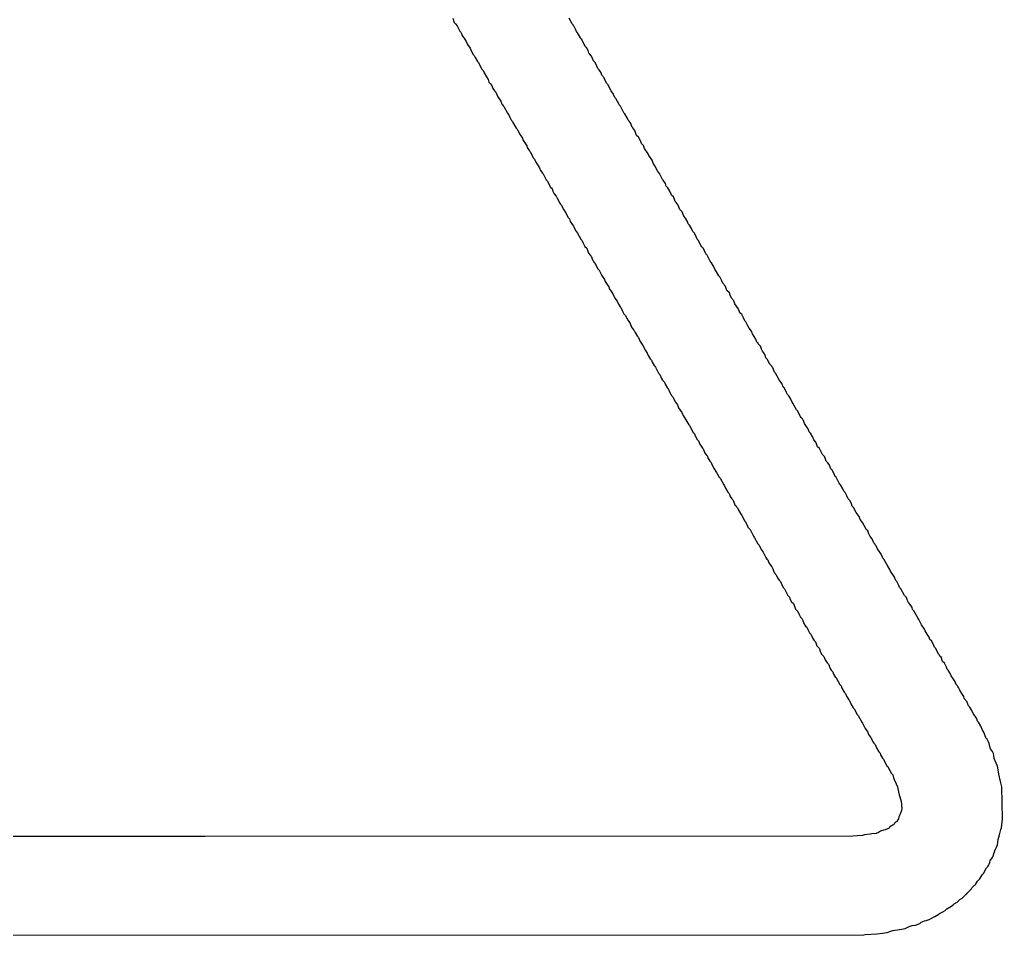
# Model space of a CAD drawing. Header units: inches. Extents: x 0 to 5379, y 0 to 5429.
# Drawn here: x 310.559 to 313.023, y 123.043 to 125.34 of the extents above; entities that cross this region are included whole.
import ezdxf

# ---------------------------------------------------------------- set-up
doc = ezdxf.new("R2010")
doc.units = ezdxf.units.IN
doc.layers.add('Bottom Overlay', color=54, linetype='Continuous')

msp = doc.modelspace()

# ---------------------------------------------------------------- linework, layer by layer
at = {"layer": 'Bottom Overlay'}
for p, q in [((311.6451, 125.3439), (311.649, 125.3332)), ((311.649, 125.3332), (311.6518, 125.3292)), ((311.6518, 125.3292), (311.6563, 125.3247)), ((311.9414, 125.336), (311.9369, 125.3439)), ((311.9437, 125.3304), (311.9414, 125.336)), ((311.9471, 125.327), (311.9437, 125.3304)), ((311.9482, 125.3247), (311.9471, 125.327)), ((311.6563, 125.3247), (311.6592, 125.3174)), ((311.6592, 125.3174), (311.6631, 125.3112)), ((311.6631, 125.3112), (311.6654, 125.3089)), ((311.6654, 125.3089), (311.6665, 125.3067)), ((311.6665, 125.3067), (311.6699, 125.2988)), ((311.9499, 125.323), (311.9482, 125.3247)), ((311.9527, 125.3157), (311.9499, 125.323)), ((311.955, 125.3101), (311.9527, 125.3157)), ((311.9583, 125.3067), (311.955, 125.3101)), ((311.9651, 125.2943), (311.9583, 125.3067)), ((311.6699, 125.2988), (311.6733, 125.2932)), ((311.6733, 125.2932), (311.6789, 125.2853)), ((311.6789, 125.2853), (311.6817, 125.278)), ((311.6817, 125.278), (311.689, 125.2684)), ((311.9662, 125.292), (311.9651, 125.2943)), ((311.9685, 125.2898), (311.9662, 125.292)), ((311.9775, 125.2729), (311.9685, 125.2898)), ((311.689, 125.2684), (311.6902, 125.2639)), ((311.6902, 125.2639), (311.6958, 125.2537)), ((311.6958, 125.2537), (311.6992, 125.2503)), ((311.9786, 125.2706), (311.9775, 125.2729)), ((311.9803, 125.2701), (311.9786, 125.2706)), ((311.9848, 125.2622), (311.9803, 125.2701)), ((311.9865, 125.256), (311.9848, 125.2622)), ((311.9882, 125.2543), (311.9865, 125.256)), ((311.9933, 125.2481), (311.9882, 125.2543)), ((311.6992, 125.2503), (311.7014, 125.2447)), ((311.7014, 125.2447), (311.7071, 125.2346)), ((311.7071, 125.2346), (311.7093, 125.2323)), ((311.7093, 125.2323), (311.7104, 125.2301)), ((311.7104, 125.2301), (311.7183, 125.2154)), ((311.9978, 125.2368), (311.9933, 125.2481)), ((312.0012, 125.2334), (311.9978, 125.2368)), ((312.0057, 125.2256), (312.0012, 125.2334)), ((311.7183, 125.2154), (311.7217, 125.212)), ((311.7217, 125.212), (311.724, 125.2064)), ((311.724, 125.2064), (311.7296, 125.1963)), ((312.0091, 125.2177), (312.0057, 125.2256)), ((312.0124, 125.2143), (312.0091, 125.2177)), ((312.0169, 125.2064), (312.0124, 125.2143)), ((312.0192, 125.2008), (312.0169, 125.2064)), ((311.7296, 125.1963), (311.7341, 125.1895)), ((311.7341, 125.1895), (311.7358, 125.1833)), ((311.7358, 125.1833), (311.7386, 125.1794)), ((311.7386, 125.1794), (311.7431, 125.1748)), ((312.0214, 125.1985), (312.0192, 125.2008)), ((312.0226, 125.1963), (312.0214, 125.1985)), ((312.0248, 125.194), (312.0226, 125.1963)), ((312.026, 125.1918), (312.0248, 125.194)), ((312.0305, 125.1805), (312.026, 125.1918)), ((312.0344, 125.1765), (312.0305, 125.1805)), ((311.7431, 125.1748), (311.7459, 125.1675)), ((311.7459, 125.1675), (311.7499, 125.1613)), ((311.7499, 125.1613), (311.7533, 125.1579)), ((311.7533, 125.1579), (311.7578, 125.1467)), ((312.0423, 125.1608), (312.0344, 125.1765)), ((312.0474, 125.1546), (312.0423, 125.1608)), ((312.0485, 125.1523), (312.0474, 125.1546)), ((311.7578, 125.1467), (311.7657, 125.1354)), ((311.7657, 125.1354), (311.7685, 125.1281)), ((312.0519, 125.1444), (312.0485, 125.1523)), ((312.0541, 125.1422), (312.0519, 125.1444)), ((312.062, 125.1275), (312.0541, 125.1422)), ((311.7685, 125.1281), (311.7702, 125.1264)), ((311.7702, 125.1264), (311.7713, 125.1241)), ((311.7713, 125.1241), (311.7735, 125.1219)), ((311.7735, 125.1219), (311.7826, 125.105)), ((311.7826, 125.105), (311.7859, 125.1016)), ((312.0631, 125.1253), (312.062, 125.1275)), ((312.0654, 125.123), (312.0631, 125.1253)), ((312.0744, 125.1061), (312.0654, 125.123)), ((312.0767, 125.1039), (312.0744, 125.1061)), ((311.7859, 125.1016), (311.7899, 125.0909)), ((311.7899, 125.0909), (311.7916, 125.0892)), ((311.7916, 125.0892), (311.7927, 125.087)), ((311.7927, 125.087), (311.795, 125.0847)), ((311.795, 125.0847), (311.7961, 125.0824)), ((311.7961, 125.0824), (311.804, 125.0678)), ((312.0823, 125.0937), (312.0767, 125.1039)), ((312.0846, 125.0881), (312.0823, 125.0937)), ((312.0879, 125.0847), (312.0846, 125.0881)), ((312.0891, 125.0824), (312.0879, 125.0847)), ((312.0907, 125.0808), (312.0891, 125.0824)), ((312.0947, 125.0701), (312.0907, 125.0808)), ((311.804, 125.0678), (311.8062, 125.0655)), ((311.8062, 125.0655), (311.8073, 125.0633)), ((311.8073, 125.0633), (311.8141, 125.0509)), ((312.0964, 125.0684), (312.0947, 125.0701)), ((312.1015, 125.0622), (312.0964, 125.0684)), ((312.106, 125.0498), (312.1015, 125.0622)), ((311.8141, 125.0509), (311.8197, 125.043)), ((311.8197, 125.043), (311.8209, 125.0385)), ((311.8209, 125.0385), (311.831, 125.0238)), ((312.1105, 125.0453), (312.106, 125.0498)), ((312.1138, 125.0396), (312.1105, 125.0453)), ((312.1172, 125.0317), (312.1138, 125.0396)), ((312.1184, 125.0295), (312.1172, 125.0317)), ((311.831, 125.0238), (311.8321, 125.0193)), ((311.8321, 125.0193), (311.8366, 125.0115)), ((311.8366, 125.0115), (311.8389, 125.0092)), ((311.8389, 125.0092), (311.84, 125.0069)), ((311.84, 125.0069), (311.8479, 124.9923)), ((312.1234, 125.0244), (312.1184, 125.0295)), ((312.1262, 125.0171), (312.1234, 125.0244)), ((312.1353, 125.0036), (312.1262, 125.0171)), ((311.8479, 124.9923), (311.8502, 124.99)), ((311.8502, 124.99), (311.8535, 124.9822)), ((311.8535, 124.9822), (311.8547, 124.9799)), ((312.1364, 124.9991), (312.1353, 125.0036)), ((312.1448, 124.9872), (312.1364, 124.9991)), ((312.1477, 124.9799), (312.1448, 124.9872)), ((311.8547, 124.9799), (311.8626, 124.9686)), ((311.8626, 124.9686), (311.8654, 124.9613)), ((311.8654, 124.9613), (311.8682, 124.9574)), ((311.8682, 124.9574), (311.8705, 124.9551)), ((312.1522, 124.9731), (312.1477, 124.9799)), ((312.1589, 124.9607), (312.1522, 124.9731)), ((312.1634, 124.954), (312.1589, 124.9607)), ((311.8705, 124.9551), (311.8716, 124.9529)), ((311.8716, 124.9529), (311.8795, 124.9382)), ((311.8795, 124.9382), (311.8828, 124.9348)), ((311.8828, 124.9348), (311.8874, 124.9236)), ((312.1713, 124.9393), (312.1634, 124.954)), ((312.173, 124.9376), (312.1713, 124.9393)), ((312.1786, 124.9286), (312.173, 124.9376)), ((311.8874, 124.9236), (311.8913, 124.9185)), ((311.8913, 124.9185), (311.893, 124.9179)), ((311.893, 124.9179), (311.8941, 124.9157)), ((311.8941, 124.9157), (311.8964, 124.91)), ((311.8964, 124.91), (311.8992, 124.9027)), ((312.1803, 124.9224), (312.1786, 124.9286)), ((312.1848, 124.9179), (312.1803, 124.9224)), ((312.1893, 124.91), (312.1848, 124.9179)), ((312.1927, 124.9022), (312.1893, 124.91)), ((311.8992, 124.9027), (311.9043, 124.8976)), ((311.9043, 124.8976), (311.9065, 124.892)), ((311.9065, 124.892), (311.9133, 124.8796)), ((312.1939, 124.8999), (312.1927, 124.9022)), ((312.1984, 124.8954), (312.1939, 124.8999)), ((312.2001, 124.8914), (312.1984, 124.8954)), ((312.2029, 124.8841), (312.2001, 124.8914)), ((312.2057, 124.8813), (312.2029, 124.8841)), ((311.9133, 124.8796), (311.9155, 124.8774)), ((311.9155, 124.8774), (311.9167, 124.8751)), ((311.9167, 124.8751), (311.9234, 124.8627)), ((311.9234, 124.8627), (311.9279, 124.856)), ((312.2102, 124.8745), (312.2057, 124.8813)), ((312.2141, 124.8638), (312.2102, 124.8745)), ((312.2203, 124.8576), (312.2141, 124.8638)), ((311.9279, 124.856), (311.9347, 124.8436)), ((311.9347, 124.8436), (311.9381, 124.8402)), ((311.9381, 124.8402), (311.9398, 124.834)), ((311.9398, 124.834), (311.9454, 124.825)), ((312.2243, 124.8469), (312.2203, 124.8576)), ((312.2288, 124.8424), (312.2243, 124.8469)), ((312.2344, 124.8323), (312.2288, 124.8424)), ((311.9454, 124.825), (311.9482, 124.8221)), ((311.9482, 124.8221), (311.9527, 124.8109)), ((311.9527, 124.8109), (311.9578, 124.8047)), ((312.2356, 124.8278), (312.2344, 124.8323)), ((312.2389, 124.8244), (312.2356, 124.8278)), ((312.2434, 124.8165), (312.2389, 124.8244)), ((312.2468, 124.8086), (312.2434, 124.8165)), ((312.2502, 124.8052), (312.2468, 124.8086)), ((311.9578, 124.8047), (311.9662, 124.7895)), ((311.9662, 124.7895), (311.9685, 124.7872)), ((311.9685, 124.7872), (311.9719, 124.7793)), ((312.2547, 124.7974), (312.2502, 124.8052)), ((312.2581, 124.7895), (312.2547, 124.7974)), ((312.2603, 124.7872), (312.2581, 124.7895)), ((312.2682, 124.7726), (312.2603, 124.7872)), ((311.9719, 124.7793), (311.9764, 124.7714)), ((311.9764, 124.7714), (311.9809, 124.7669)), ((311.9809, 124.7669), (311.9854, 124.7545)), ((312.2694, 124.7703), (312.2682, 124.7726)), ((312.2739, 124.7658), (312.2694, 124.7703)), ((312.2761, 124.7602), (312.2739, 124.7658)), ((312.2795, 124.7523), (312.2761, 124.7602)), ((311.9854, 124.7545), (311.9905, 124.7483)), ((311.9905, 124.7483), (311.9921, 124.7466)), ((311.9921, 124.7466), (311.9961, 124.7359)), ((311.9961, 124.7359), (311.9978, 124.7343)), ((312.2829, 124.7489), (312.2795, 124.7523)), ((312.2908, 124.7343), (312.2829, 124.7489)), ((311.9978, 124.7343), (311.9989, 124.732)), ((311.9989, 124.732), (312.0012, 124.7297)), ((312.0012, 124.7297), (312.0023, 124.7275)), ((312.0023, 124.7275), (312.0091, 124.7151)), ((312.0091, 124.7151), (312.0124, 124.7117)), ((312.0124, 124.7117), (312.0169, 124.7016)), ((312.2919, 124.732), (312.2908, 124.7343)), ((312.2941, 124.7297), (312.2919, 124.732)), ((312.2987, 124.7219), (312.2941, 124.7297)), ((312.302, 124.714), (312.2987, 124.7219)), ((312.3043, 124.7117), (312.302, 124.714)), ((312.3122, 124.6971), (312.3043, 124.7117)), ((312.0169, 124.7016), (312.0181, 124.6993)), ((312.0181, 124.6993), (312.026, 124.688)), ((312.026, 124.688), (312.0271, 124.6835)), ((312.3144, 124.6948), (312.3122, 124.6971)), ((312.3189, 124.6869), (312.3144, 124.6948)), ((312.3223, 124.679), (312.3189, 124.6869)), ((312.0271, 124.6835), (312.0327, 124.6757)), ((312.0327, 124.6757), (312.0361, 124.67)), ((312.0361, 124.67), (312.0384, 124.6644)), ((312.0384, 124.6644), (312.0395, 124.6621)), ((312.0395, 124.6621), (312.0462, 124.652)), ((312.3246, 124.6768), (312.3223, 124.679)), ((312.3257, 124.6745), (312.3246, 124.6768)), ((312.328, 124.6723), (312.3257, 124.6745)), ((312.3296, 124.6683), (312.328, 124.6723)), ((312.3325, 124.661), (312.3296, 124.6683)), ((312.3387, 124.6548), (312.3325, 124.661)), ((312.0462, 124.652), (312.0519, 124.6418)), ((312.0519, 124.6418), (312.0575, 124.634)), ((312.3409, 124.6492), (312.3387, 124.6548)), ((312.3437, 124.6418), (312.3409, 124.6492)), ((312.3471, 124.6385), (312.3437, 124.6418)), ((312.3482, 124.6362), (312.3471, 124.6385)), ((312.3499, 124.6345), (312.3482, 124.6362)), ((312.0575, 124.634), (312.0603, 124.6266)), ((312.0603, 124.6266), (312.0648, 124.6199)), ((312.0648, 124.6199), (312.0665, 124.6182)), ((312.0665, 124.6182), (312.0699, 124.6103)), ((312.3527, 124.6272), (312.3499, 124.6345)), ((312.3606, 124.6159), (312.3527, 124.6272)), ((312.3623, 124.612), (312.3606, 124.6159)), ((312.3651, 124.6047), (312.3623, 124.612)), ((312.0699, 124.6103), (312.0744, 124.6024)), ((312.0744, 124.6024), (312.0778, 124.599)), ((312.0778, 124.599), (312.0812, 124.5911)), ((312.0812, 124.5911), (312.0846, 124.5855)), ((312.3696, 124.6002), (312.3651, 124.6047)), ((312.3742, 124.5923), (312.3696, 124.6002)), ((312.3775, 124.5844), (312.3742, 124.5923)), ((312.0846, 124.5855), (312.0902, 124.5776)), ((312.0902, 124.5776), (312.0936, 124.5686)), ((312.0936, 124.5686), (312.0986, 124.5624)), ((312.0986, 124.5624), (312.1003, 124.5607)), ((312.3798, 124.5821), (312.3775, 124.5844)), ((312.3854, 124.572), (312.3798, 124.5821)), ((312.3882, 124.5658), (312.3854, 124.572)), ((312.3939, 124.559), (312.3882, 124.5658)), ((312.1003, 124.5607), (312.1026, 124.5551)), ((312.1026, 124.5551), (312.1082, 124.5449)), ((312.1082, 124.5449), (312.1105, 124.5427)), ((312.1105, 124.5427), (312.1138, 124.5348)), ((312.3967, 124.5517), (312.3939, 124.559)), ((312.4012, 124.5449), (312.3967, 124.5517)), ((312.4051, 124.5387), (312.4012, 124.5449)), ((312.408, 124.5314), (312.4051, 124.5387)), ((312.1138, 124.5348), (312.115, 124.5325)), ((312.115, 124.5325), (312.1217, 124.5224)), ((312.1217, 124.5224), (312.1285, 124.51)), ((312.4102, 124.5292), (312.408, 124.5314)), ((312.4113, 124.5269), (312.4102, 124.5292)), ((312.4136, 124.5247), (312.4113, 124.5269)), ((312.4164, 124.5207), (312.4136, 124.5247)), ((312.4192, 124.5134), (312.4164, 124.5207)), ((312.422, 124.5083), (312.4192, 124.5134)), ((312.1285, 124.51), (312.133, 124.5032)), ((312.133, 124.5032), (312.1353, 124.4976)), ((312.1353, 124.4976), (312.1398, 124.4897)), ((312.1398, 124.4897), (312.1431, 124.4863)), ((312.4271, 124.5021), (312.422, 124.5083)), ((312.4282, 124.4976), (312.4271, 124.5021)), ((312.4305, 124.492), (312.4282, 124.4976)), ((312.4339, 124.4886), (312.4305, 124.492)), ((312.4406, 124.4762), (312.4339, 124.4886)), ((312.1431, 124.4863), (312.1454, 124.4807)), ((312.1454, 124.4807), (312.1499, 124.4728)), ((312.1499, 124.4728), (312.1522, 124.4706)), ((312.1522, 124.4706), (312.1533, 124.4683)), ((312.1533, 124.4683), (312.1612, 124.4537)), ((312.4418, 124.4739), (312.4406, 124.4762)), ((312.4451, 124.4706), (312.4418, 124.4739)), ((312.4463, 124.4683), (312.4451, 124.4706)), ((312.448, 124.4666), (312.4463, 124.4683)), ((312.4519, 124.4559), (312.448, 124.4666)), ((312.1612, 124.4537), (312.1646, 124.4503)), ((312.1646, 124.4503), (312.1685, 124.4396)), ((312.1685, 124.4396), (312.1713, 124.4356)), ((312.4542, 124.4537), (312.4519, 124.4559)), ((312.4637, 124.4362), (312.4542, 124.4537)), ((312.1713, 124.4356), (312.1758, 124.4311)), ((312.1758, 124.4311), (312.1781, 124.4255)), ((312.1781, 124.4255), (312.1837, 124.4154)), ((312.1837, 124.4154), (312.186, 124.4131)), ((312.4688, 124.43), (312.4637, 124.4362)), ((312.4699, 124.4277), (312.4688, 124.43)), ((312.4744, 124.4176), (312.4699, 124.4277)), ((312.4767, 124.4154), (312.4744, 124.4176)), ((312.4823, 124.4052), (312.4767, 124.4154)), ((312.186, 124.4131), (312.1871, 124.4108)), ((312.1871, 124.4108), (312.1894, 124.4052)), ((312.1894, 124.4052), (312.1939, 124.3973)), ((312.1939, 124.3973), (312.1961, 124.3951)), ((312.1961, 124.3951), (312.1972, 124.3928)), ((312.1972, 124.3928), (312.204, 124.3804)), ((312.4846, 124.3996), (312.4823, 124.4052)), ((312.488, 124.3962), (312.4846, 124.3996)), ((312.4925, 124.3883), (312.488, 124.3962)), ((312.204, 124.3804), (312.2085, 124.3737)), ((312.2085, 124.3737), (312.2113, 124.3663)), ((312.2113, 124.3663), (312.2198, 124.3545)), ((312.4959, 124.3804), (312.4925, 124.3883)), ((312.4981, 124.3782), (312.4959, 124.3804)), ((312.5071, 124.3613), (312.4981, 124.3782)), ((312.2198, 124.3545), (312.2226, 124.3472)), ((312.2226, 124.3472), (312.2254, 124.3432)), ((312.2254, 124.3432), (312.2299, 124.3365)), ((312.5094, 124.359), (312.5071, 124.3613)), ((312.5173, 124.3444), (312.5094, 124.359)), ((312.5184, 124.3421), (312.5173, 124.3444)), ((312.5218, 124.3387), (312.5184, 124.3421)), ((312.2299, 124.3365), (312.2367, 124.3241)), ((312.2367, 124.3241), (312.2389, 124.3218)), ((312.2389, 124.3218), (312.2479, 124.3049)), ((312.5229, 124.3365), (312.5218, 124.3387)), ((312.5246, 124.3348), (312.5229, 124.3365)), ((312.5274, 124.3275), (312.5246, 124.3348)), ((312.5342, 124.3173), (312.5274, 124.3275)), ((312.5359, 124.3134), (312.5342, 124.3173)), ((312.2479, 124.3049), (312.2502, 124.3027)), ((312.2502, 124.3027), (312.2536, 124.2948)), ((312.2536, 124.2948), (312.2581, 124.2869)), ((312.5387, 124.306), (312.5359, 124.3134)), ((312.5421, 124.3027), (312.5387, 124.306)), ((312.5477, 124.2925), (312.5421, 124.3027)), ((312.5505, 124.2863), (312.5477, 124.2925)), ((312.2581, 124.2869), (312.2615, 124.2835)), ((312.2615, 124.2835), (312.2648, 124.2756)), ((312.2648, 124.2756), (312.2694, 124.2677)), ((312.2694, 124.2677), (312.2716, 124.2655)), ((312.5556, 124.2801), (312.5505, 124.2863)), ((312.5573, 124.2762), (312.5556, 124.2801)), ((312.5601, 124.2689), (312.5573, 124.2762)), ((312.5646, 124.2644), (312.5601, 124.2689)), ((312.2716, 124.2655), (312.2727, 124.2632)), ((312.2727, 124.2632), (312.2761, 124.2553)), ((312.2761, 124.2553), (312.2772, 124.2531)), ((312.2772, 124.2531), (312.2823, 124.2469)), ((312.2823, 124.2469), (312.284, 124.2452)), ((312.284, 124.2452), (312.2851, 124.2407)), ((312.5725, 124.2497), (312.5646, 124.2644)), ((312.5736, 124.2475), (312.5725, 124.2497)), ((312.577, 124.2441), (312.5736, 124.2475)), ((312.5787, 124.2401), (312.577, 124.2441)), ((312.2851, 124.2407), (312.2896, 124.2328)), ((312.2896, 124.2328), (312.293, 124.2294)), ((312.293, 124.2294), (312.2941, 124.2272)), ((312.2941, 124.2272), (312.2987, 124.2159)), ((312.5815, 124.2328), (312.5787, 124.2401)), ((312.586, 124.2283), (312.5815, 124.2328)), ((312.5888, 124.2244), (312.586, 124.2283)), ((312.5928, 124.2136), (312.5888, 124.2244)), ((312.2987, 124.2159), (312.3065, 124.2046)), ((312.3065, 124.2046), (312.3133, 124.1922)), ((312.5961, 124.2103), (312.5928, 124.2136)), ((312.6006, 124.2024), (312.5961, 124.2103)), ((312.604, 124.1945), (312.6006, 124.2024)), ((312.6063, 124.1922), (312.604, 124.1945)), ((312.3133, 124.1922), (312.3156, 124.19)), ((312.3156, 124.19), (312.3246, 124.1731)), ((312.3246, 124.1731), (312.3268, 124.1708)), ((312.3268, 124.1708), (312.3291, 124.1652)), ((312.6142, 124.1776), (312.6063, 124.1922)), ((312.6153, 124.1753), (312.6142, 124.1776)), ((312.6176, 124.1731), (312.6153, 124.1753)), ((312.6232, 124.1629), (312.6176, 124.1731)), ((312.3291, 124.1652), (312.3347, 124.1551)), ((312.3347, 124.1551), (312.3381, 124.1517)), ((312.3381, 124.1517), (312.3409, 124.1443)), ((312.3409, 124.1443), (312.3449, 124.1381)), ((312.6254, 124.1573), (312.6232, 124.1629)), ((312.6288, 124.1539), (312.6254, 124.1573)), ((312.6333, 124.146), (312.6288, 124.1539)), ((312.6367, 124.1381), (312.6333, 124.146)), ((312.3449, 124.1381), (312.3471, 124.1359)), ((312.3471, 124.1359), (312.3482, 124.1336)), ((312.3482, 124.1336), (312.3516, 124.1258)), ((312.3516, 124.1258), (312.3527, 124.1235)), ((312.3527, 124.1235), (312.355, 124.1212)), ((312.355, 124.1212), (312.3561, 124.119)), ((312.3561, 124.119), (312.3595, 124.1156)), ((312.6418, 124.1331), (312.6367, 124.1381)), ((312.6446, 124.1258), (312.6418, 124.1331)), ((312.6468, 124.1201), (312.6446, 124.1258)), ((312.6502, 124.1167), (312.6468, 124.1201)), ((312.3595, 124.1156), (312.3606, 124.1111)), ((312.3606, 124.1111), (312.3663, 124.101)), ((312.3663, 124.101), (312.3685, 124.0987)), ((312.3685, 124.0987), (312.3696, 124.0965)), ((312.3696, 124.0965), (312.3775, 124.0818)), ((312.657, 124.1043), (312.6502, 124.1167)), ((312.6615, 124.0976), (312.657, 124.1043)), ((312.6643, 124.0936), (312.6615, 124.0976)), ((312.3775, 124.0818), (312.3798, 124.0796)), ((312.3798, 124.0796), (312.3809, 124.0773)), ((312.3809, 124.0773), (312.3843, 124.0694)), ((312.3843, 124.0694), (312.3854, 124.0672)), ((312.6671, 124.0863), (312.6643, 124.0936)), ((312.6728, 124.0784), (312.6671, 124.0863)), ((312.6807, 124.0638), (312.6728, 124.0784)), ((312.3854, 124.0672), (312.3905, 124.061)), ((312.3905, 124.061), (312.3989, 124.0446)), ((312.6818, 124.0615), (312.6807, 124.0638)), ((312.6857, 124.0576), (312.6818, 124.0615)), ((312.6885, 124.0503), (312.6857, 124.0576)), ((312.6914, 124.0441), (312.6885, 124.0503)), ((312.3989, 124.0446), (312.4012, 124.0424)), ((312.4012, 124.0424), (312.4102, 124.0255)), ((312.4102, 124.0255), (312.4136, 124.0221)), ((312.4136, 124.0221), (312.4181, 124.0108)), ((312.6964, 124.0379), (312.6914, 124.0441)), ((312.6976, 124.0356), (312.6964, 124.0379)), ((312.7009, 124.0277), (312.6976, 124.0356)), ((312.7032, 124.0255), (312.7009, 124.0277)), ((312.7043, 124.0232), (312.7032, 124.0255)), ((312.7071, 124.0204), (312.7043, 124.0232)), ((312.71, 124.0131), (312.7071, 124.0204)), ((312.4181, 124.0108), (312.4232, 124.0046)), ((312.4232, 124.0046), (312.4299, 123.9911)), ((312.7178, 124.0018), (312.71, 124.0131)), ((312.719, 123.9995), (312.7178, 124.0018)), ((312.7223, 123.9917), (312.719, 123.9995)), ((312.4299, 123.9911), (312.4328, 123.9871)), ((312.4328, 123.9871), (312.435, 123.9849)), ((312.435, 123.9849), (312.4378, 123.9776)), ((312.4378, 123.9776), (312.4418, 123.9714)), ((312.4418, 123.9714), (312.4451, 123.968)), ((312.7235, 123.9894), (312.7223, 123.9917)), ((312.7257, 123.9871), (312.7235, 123.9894)), ((312.7325, 123.9748), (312.7257, 123.9871)), ((312.7359, 123.9691), (312.7325, 123.9748)), ((312.4451, 123.968), (312.4474, 123.9624)), ((312.4474, 123.9624), (312.4502, 123.955)), ((312.4502, 123.955), (312.4519, 123.9533)), ((312.4519, 123.9533), (312.453, 123.9511)), ((312.453, 123.9511), (312.4564, 123.9477)), ((312.4564, 123.9477), (312.4598, 123.9398)), ((312.7415, 123.9612), (312.7359, 123.9691)), ((312.7426, 123.9567), (312.7415, 123.9612)), ((312.7505, 123.9455), (312.7426, 123.9567)), ((312.4598, 123.9398), (312.4632, 123.9342)), ((312.4632, 123.9342), (312.4666, 123.9308)), ((312.4666, 123.9308), (312.4699, 123.9229)), ((312.4699, 123.9229), (312.4744, 123.915)), ((312.7516, 123.9432), (312.7505, 123.9455)), ((312.7562, 123.9331), (312.7516, 123.9432)), ((312.7584, 123.9308), (312.7562, 123.9331)), ((312.764, 123.9207), (312.7584, 123.9308)), ((312.4744, 123.915), (312.4767, 123.9128)), ((312.4767, 123.9128), (312.4778, 123.9105)), ((312.4778, 123.9105), (312.4857, 123.8959)), ((312.7663, 123.915), (312.764, 123.9207)), ((312.7685, 123.9128), (312.7663, 123.915)), ((312.7776, 123.8959), (312.7685, 123.9128)), ((312.4857, 123.8959), (312.488, 123.8936)), ((312.488, 123.8936), (312.4891, 123.8914)), ((312.4891, 123.8914), (312.4913, 123.8857)), ((312.4913, 123.8857), (312.4947, 123.8801)), ((312.4947, 123.8801), (312.4992, 123.8756)), ((312.4992, 123.8756), (312.5043, 123.8615)), ((312.7826, 123.8908), (312.7776, 123.8959)), ((312.7855, 123.8835), (312.7826, 123.8908)), ((312.7877, 123.8778), (312.7855, 123.8835)), ((312.7922, 123.8733), (312.7877, 123.8778)), ((312.7967, 123.8654), (312.7922, 123.8733)), ((312.5043, 123.8615), (312.5105, 123.8553)), ((312.5105, 123.8553), (312.5128, 123.8497)), ((312.5128, 123.8497), (312.5173, 123.8418)), ((312.7978, 123.8609), (312.7967, 123.8654)), ((312.8012, 123.8576), (312.7978, 123.8609)), ((312.808, 123.8452), (312.8012, 123.8576)), ((312.5173, 123.8418), (312.5206, 123.8384)), ((312.5206, 123.8384), (312.5229, 123.8328)), ((312.5229, 123.8328), (312.5257, 123.8254)), ((312.5257, 123.8254), (312.5297, 123.8192)), ((312.8114, 123.8395), (312.808, 123.8452)), ((312.8142, 123.8356), (312.8114, 123.8395)), ((312.8209, 123.8221), (312.8142, 123.8356)), ((312.5297, 123.8192), (312.533, 123.8159)), ((312.533, 123.8159), (312.5353, 123.8102)), ((312.5353, 123.8102), (312.5398, 123.8023)), ((312.5398, 123.8023), (312.5432, 123.799)), ((312.5432, 123.799), (312.5477, 123.7877)), ((312.8283, 123.8114), (312.8209, 123.8221)), ((312.8294, 123.8069), (312.8283, 123.8114)), ((312.835, 123.799), (312.8294, 123.8069)), ((312.8395, 123.7911), (312.835, 123.799)), ((312.5477, 123.7877), (312.5499, 123.7854)), ((312.5499, 123.7854), (312.5511, 123.7832)), ((312.5511, 123.7832), (312.5544, 123.7798)), ((312.5544, 123.7798), (312.5584, 123.7691)), ((312.8418, 123.7854), (312.8395, 123.7911)), ((312.8452, 123.7821), (312.8418, 123.7854)), ((312.8497, 123.7742), (312.8452, 123.7821)), ((312.8531, 123.7663), (312.8497, 123.7742)), ((312.5584, 123.7691), (312.5635, 123.764)), ((312.5635, 123.764), (312.5646, 123.7618)), ((312.5646, 123.7618), (312.5668, 123.7561)), ((312.5668, 123.7561), (312.5697, 123.7488)), ((312.8553, 123.764), (312.8531, 123.7663)), ((312.8598, 123.7561), (312.8553, 123.764)), ((312.8632, 123.7483), (312.8598, 123.7561)), ((312.5697, 123.7488), (312.5759, 123.7426)), ((312.5759, 123.7426), (312.5792, 123.7347)), ((312.5792, 123.7347), (312.5837, 123.7268)), ((312.5837, 123.7268), (312.5871, 123.7235)), ((312.8655, 123.746), (312.8632, 123.7483)), ((312.8666, 123.7438), (312.8655, 123.746)), ((312.8694, 123.7409), (312.8666, 123.7438)), ((312.8733, 123.7302), (312.8694, 123.7409)), ((312.8779, 123.7257), (312.8733, 123.7302)), ((312.8835, 123.7156), (312.8779, 123.7257)), ((312.5871, 123.7235), (312.5911, 123.7128)), ((312.5911, 123.7128), (312.5939, 123.7088)), ((312.5939, 123.7088), (312.5984, 123.7043)), ((312.5984, 123.7043), (312.6001, 123.6981)), ((312.8846, 123.7111), (312.8835, 123.7156)), ((312.8874, 123.7083), (312.8846, 123.7111)), ((312.8919, 123.7015), (312.8874, 123.7083)), ((312.8948, 123.6942), (312.8919, 123.7015)), ((312.6001, 123.6981), (312.604, 123.6919)), ((312.604, 123.6919), (312.6063, 123.6897)), ((312.6063, 123.6897), (312.6074, 123.6874)), ((312.6074, 123.6874), (312.6153, 123.6728)), ((312.9004, 123.6863), (312.8948, 123.6942)), ((312.9038, 123.6806), (312.9004, 123.6863)), ((312.9072, 123.6728), (312.9038, 123.6806)), ((312.6153, 123.6728), (312.6187, 123.6694)), ((312.6187, 123.6694), (312.6209, 123.6637)), ((312.6209, 123.6637), (312.6266, 123.6536)), ((312.6266, 123.6536), (312.6299, 123.6502)), ((312.9105, 123.6694), (312.9072, 123.6728)), ((312.9117, 123.6671), (312.9105, 123.6694)), ((312.9133, 123.6654), (312.9117, 123.6671)), ((312.9162, 123.6581), (312.9133, 123.6654)), ((312.9218, 123.6502), (312.9162, 123.6581)), ((312.6299, 123.6502), (312.6328, 123.6429)), ((312.6328, 123.6429), (312.6384, 123.6339)), ((312.6384, 123.6339), (312.6401, 123.6322)), ((312.6401, 123.6322), (312.6435, 123.6243)), ((312.9263, 123.6423), (312.9218, 123.6502)), ((312.9274, 123.6378), (312.9263, 123.6423)), ((312.9308, 123.6344), (312.9274, 123.6378)), ((312.9319, 123.6322), (312.9308, 123.6344)), ((312.9342, 123.6299), (312.9319, 123.6322)), ((312.9359, 123.626), (312.9342, 123.6299)), ((312.9387, 123.6187), (312.9359, 123.626)), ((312.6435, 123.6243), (312.6491, 123.6142)), ((312.6491, 123.6142), (312.6514, 123.6119)), ((312.6514, 123.6119), (312.6592, 123.5973)), ((312.9421, 123.6153), (312.9387, 123.6187)), ((312.9466, 123.6074), (312.9421, 123.6153)), ((312.95, 123.5995), (312.9466, 123.6074)), ((312.6592, 123.5973), (312.6615, 123.595)), ((312.6615, 123.595), (312.6705, 123.5781)), ((312.6705, 123.5781), (312.6728, 123.5758)), ((312.9528, 123.5967), (312.95, 123.5995)), ((312.9584, 123.5877), (312.9528, 123.5967)), ((312.9612, 123.5804), (312.9584, 123.5877)), ((312.9635, 123.5781), (312.9612, 123.5804)), ((312.9691, 123.568), (312.9635, 123.5781)), ((312.6728, 123.5758), (312.675, 123.5702)), ((312.675, 123.5702), (312.6795, 123.5623)), ((312.6795, 123.5623), (312.6852, 123.5544)), ((312.6852, 123.5544), (312.688, 123.5471)), ((312.9736, 123.5578), (312.9691, 123.568)), ((312.9748, 123.5556), (312.9736, 123.5578)), ((312.977, 123.5533), (312.9748, 123.5556)), ((312.9827, 123.5375), (312.977, 123.5533)), ((312.688, 123.5471), (312.6925, 123.5404)), ((312.6925, 123.5404), (312.6942, 123.5387)), ((312.6942, 123.5387), (312.6976, 123.5308)), ((312.6976, 123.5308), (312.7009, 123.5251)), ((312.9849, 123.5353), (312.9827, 123.5375)), ((312.9888, 123.5291), (312.9849, 123.5353)), ((312.99, 123.5246), (312.9888, 123.5291)), ((312.7009, 123.5251), (312.7043, 123.5218)), ((312.7043, 123.5218), (312.7077, 123.5139)), ((312.7077, 123.5139), (312.7133, 123.5037)), ((312.7133, 123.5037), (312.7167, 123.5003)), ((312.9917, 123.5173), (312.99, 123.5246)), ((312.9939, 123.5116), (312.9917, 123.5173)), ((312.9984, 123.5049), (312.9939, 123.5116)), ((313.0007, 123.4992), (312.9984, 123.5049)), ((312.7167, 123.5003), (312.7178, 123.4958)), ((312.7178, 123.4958), (312.7223, 123.488)), ((312.7223, 123.488), (312.7257, 123.4846)), ((312.7257, 123.4846), (312.7269, 123.4823)), ((312.7269, 123.4823), (312.7302, 123.4744)), ((313.0018, 123.4947), (313.0007, 123.4992)), ((313.0029, 123.4868), (313.0018, 123.4947)), ((313.008, 123.475), (313.0029, 123.4868)), ((312.7302, 123.4744), (312.7336, 123.4688)), ((312.7336, 123.4688), (312.7359, 123.4665)), ((312.7359, 123.4665), (312.737, 123.4643)), ((312.737, 123.4643), (312.7449, 123.4496)), ((313.0108, 123.4677), (313.008, 123.475)), ((313.0119, 123.4632), (313.0108, 123.4677)), ((313.0142, 123.4474), (313.0119, 123.4632)), ((312.7449, 123.4496), (312.7483, 123.4463)), ((312.7483, 123.4463), (312.7505, 123.4384)), ((312.7505, 123.4384), (312.7516, 123.4339)), ((312.7516, 123.4339), (312.7573, 123.4237)), ((313.0187, 123.4294), (313.0142, 123.4474)), ((313.0198, 123.426), (313.0187, 123.4294)), ((312.7573, 123.4237), (312.7607, 123.4158)), ((312.7607, 123.4158), (312.7618, 123.4079)), ((312.7618, 123.4079), (312.7629, 123.4034)), ((313.021, 123.4192), (313.0198, 123.426)), ((313.0221, 123.4158), (313.021, 123.4192)), ((313.0232, 123.3358), (313.0221, 123.4158)), ((312.7629, 123.4034), (312.7646, 123.3961)), ((312.7646, 123.3961), (312.7697, 123.3798)), ((312.7697, 123.3798), (312.7708, 123.3617)), ((312.7708, 123.3617), (312.7697, 123.3539)), ((312.7629, 123.3358), (312.7578, 123.3285)), ((312.764, 123.3403), (312.7629, 123.3358)), ((312.7663, 123.346), (312.764, 123.3403)), ((312.7697, 123.3539), (312.7663, 123.346)), ((313.021, 123.3133), (313.0232, 123.3358)), ((312.7252, 123.3071), (312.7178, 123.3043)), ((312.7297, 123.3082), (312.7252, 123.3071)), ((312.7393, 123.3122), (312.7297, 123.3082)), ((312.7404, 123.3144), (312.7393, 123.3122)), ((312.7477, 123.3195), (312.7404, 123.3144)), ((312.75, 123.3206), (312.7477, 123.3195)), ((312.7516, 123.3223), (312.75, 123.3206)), ((312.7528, 123.3246), (312.7516, 123.3223)), ((312.7556, 123.3274), (312.7528, 123.3246)), ((312.7578, 123.3285), (312.7556, 123.3274)), ((313.0159, 123.2958), (313.0198, 123.3088)), ((313.0198, 123.3088), (313.021, 123.3133)), ((311.0225, 123.2913), (304.4721, 123.2924)), ((311.0236, 123.2913), (311.0225, 123.2913)), ((312.648, 123.2919), (311.0236, 123.2913)), ((312.6592, 123.293), (312.648, 123.2919)), ((312.6728, 123.2941), (312.6592, 123.293)), ((312.6773, 123.2953), (312.6728, 123.2941)), ((312.6914, 123.297), (312.6773, 123.2953)), ((312.6959, 123.2981), (312.6914, 123.297)), ((312.7071, 123.2992), (312.6959, 123.2981)), ((312.7128, 123.3015), (312.7071, 123.2992)), ((312.7178, 123.3043), (312.7128, 123.3015)), ((313.0108, 123.2705), (313.0131, 123.284)), ((313.0131, 123.284), (313.0159, 123.2958)), ((313.0018, 123.2491), (313.0058, 123.2598)), ((313.0058, 123.2598), (313.0086, 123.2648)), ((313.0086, 123.2648), (313.0108, 123.2705)), ((312.9928, 123.231), (312.9984, 123.2389)), ((312.9984, 123.2389), (313.0007, 123.2446)), ((313.0007, 123.2446), (313.0018, 123.2491)), ((312.977, 123.2006), (312.9838, 123.213)), ((312.9838, 123.213), (312.9872, 123.2164)), ((312.9872, 123.2164), (312.9883, 123.2186)), ((312.9883, 123.2186), (312.9917, 123.2265)), ((312.9917, 123.2265), (312.9928, 123.231)), ((312.9612, 123.1792), (312.9669, 123.1848)), ((312.9669, 123.1848), (312.9725, 123.195)), ((312.9725, 123.195), (312.9759, 123.1984)), ((312.9759, 123.1984), (312.977, 123.2006)), ((312.9365, 123.151), (312.9455, 123.16)), ((312.9455, 123.16), (312.9466, 123.1623)), ((312.9466, 123.1623), (312.9528, 123.1685)), ((312.9528, 123.1685), (312.9545, 123.1691)), ((312.9545, 123.1691), (312.9556, 123.1713)), ((312.9556, 123.1713), (312.9612, 123.1792)), ((312.91, 123.1268), (312.9167, 123.1336)), ((312.9167, 123.1336), (312.9224, 123.1369)), ((312.9224, 123.1369), (312.9314, 123.146)), ((312.9314, 123.146), (312.9336, 123.1471)), ((312.9336, 123.1471), (312.9353, 123.1488)), ((312.9353, 123.1488), (312.9365, 123.151)), ((312.8795, 123.1054), (312.8841, 123.1099)), ((312.8841, 123.1099), (312.8942, 123.1155)), ((312.8942, 123.1155), (312.9004, 123.1206)), ((312.9004, 123.1206), (312.9021, 123.1223)), ((312.9021, 123.1223), (312.91, 123.1268)), ((312.8395, 123.0834), (312.8536, 123.0907)), ((312.8536, 123.0907), (312.8638, 123.0964)), ((312.8638, 123.0964), (312.866, 123.0986)), ((312.866, 123.0986), (312.8739, 123.102)), ((312.8739, 123.102), (312.8795, 123.1054)), ((312.7607, 123.0575), (312.7753, 123.0598)), ((312.7753, 123.0598), (312.7798, 123.0609)), ((312.7798, 123.0609), (312.7894, 123.066)), ((312.7894, 123.066), (312.7973, 123.0682)), ((312.7973, 123.0682), (312.8052, 123.0693)), ((312.8052, 123.0693), (312.8159, 123.0733)), ((312.8159, 123.0733), (312.8176, 123.075)), ((312.8176, 123.075), (312.8198, 123.0761)), ((312.8198, 123.0761), (312.8277, 123.0795)), ((312.8277, 123.0795), (312.8322, 123.0806)), ((312.8322, 123.0806), (312.8395, 123.0834)), ((304.5194, 123.0434), (312.6756, 123.0445)), ((312.6756, 123.0445), (312.679, 123.0457)), ((312.679, 123.0457), (312.7088, 123.0474)), ((312.7088, 123.0474), (312.7223, 123.0485)), ((312.7223, 123.0485), (312.7347, 123.0507)), ((312.7347, 123.0507), (312.7438, 123.0541)), ((312.7438, 123.0541), (312.7483, 123.0552)), ((312.7483, 123.0552), (312.7539, 123.0564)), ((312.7539, 123.0564), (312.7607, 123.0575))]:
    msp.add_line(p, q, dxfattribs=at)

doc.saveas('drawing.dxf')
